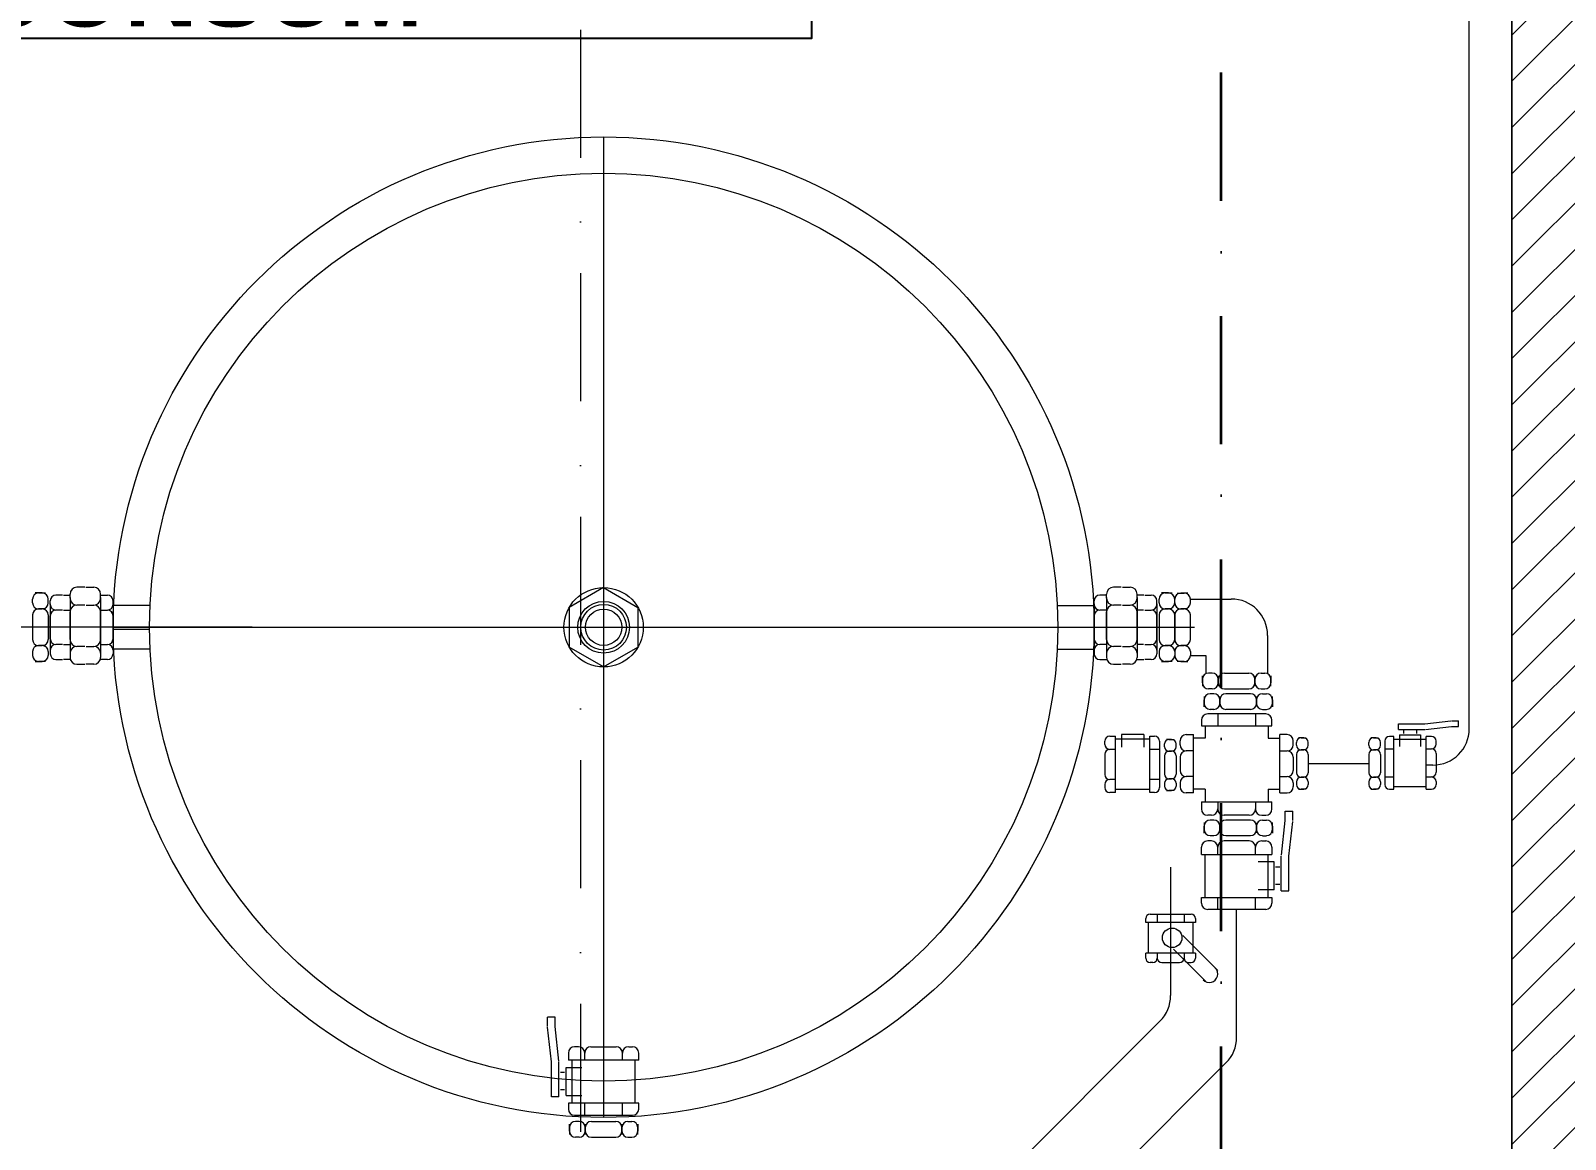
# Model space of a CAD drawing. Header units: millimetres. Extents: x 1322820 to 1391563, y 1051909 to 1098256.
# Drawn here: x 1354790 to 1356902, y 1079988 to 1081515 of the extents above; entities that cross this region are included whole.
import ezdxf
from ezdxf.enums import TextEntityAlignment as Align

# ---------------------------------------------------------------- set-up
doc = ezdxf.new("R2010")
doc.units = ezdxf.units.MM
doc.header["$MEASUREMENT"] = 0
for name, pattern in [('Dot & Dashed', [335.138881, 176.388884, -88.194442, 0, -70.555556]), ('R (2)', [10414, 5080, -2540, 254, -2540]), ('R (4)', [10414, 5080, -2540, 254, -2540])]:
    doc.linetypes.add(name, pattern=pattern)
doc.layers.get('0').update_dxf_attribs({"true_color": 0x787878})
for name, color, linetype, lineweight, true_color in [('0_Pen_No__21', 7, 'Continuous', 20, 0x787878), ('instalatii - echipamente_Pen_No__1', 7, 'Continuous', 13, 0x787878), ('New_ARCHICAD Zone Stamps_Pen_No__1', 7, 'Continuous', 13, 0x787878), ('New_arhitectura - axe_Pen_No__201', 7, 'Continuous', 35, 0x787878), ('New_arhitectura - suprafete DTAC_Pen_No__14', 7, 'Continuous', 18, 0x787878), ('New_instalatii - echipamente_Pen_No__1', 7, 'Continuous', 13, 0x787878), ('New_rezistenta - pereti de rezistenta_Pen_No__21', 7, 'Continuous', 20, 0x787878)]:
    doc.layers.add(name, color=color, linetype=linetype, lineweight=lineweight, true_color=true_color)
for name, color, linetype in [('Circuit echipo', 7, 'Continuous'), ('circuite iluminat normal', 7, 'Continuous'), ('circuite iluminat vitali', 1, 'Continuous')]:
    doc.layers.add(name, color=color, linetype=linetype)
for name, color, linetype, true_color in [('New_arhitectura - axe', 7, 'Continuous', 0x787878), ('New_arhitectura - suprafete DTAC', 7, 'Continuous', 0x787878), ('New_rezistenta - pereti de rezistenta', 7, 'Continuous', 0x787878)]:
    doc.layers.add(name, color=color, linetype=linetype, true_color=true_color)
doc.styles.add('GENERATED_STYLE_1', font='arialbd.ttf')
doc.styles.add('GENERATED_STYLE_2', font='arial.ttf')
doc.linetypes.add('1_ - 1_100  (2)', pattern='A,0,[5,A.39 PLAN MOBILARE - PLAN TERASA1.Shx,S=5.555556,R=0,X=0,Y=4.75314e-16],-700,0', length=700)
doc.linetypes.add('2_ - 1_100', pattern='A,0,[3,A.39 PLAN MOBILARE - PLAN TERASA1.Shx,S=4.761905,R=0,X=0,Y=4.49293e-16],-600,0', length=600)

# ---------------------------------------------------------------- blocks, each defined once
blk = doc.blocks.new('SPATIU TEHNIC_T.06_4_1', base_point=(1354205.3, 1080781.2))
at = {"layer": 'New_ARCHICAD Zone Stamps_Pen_No__1', "color": 7, "lineweight": 13, "insert": (1353817.7, 1081424.2), "char_height": 100, "attachment_point": 1, "style": 'GENERATED_STYLE_2'}
blk.add_mtext('\\A1;\\pt0,50;17,99{\\H0.66x;\\S^  ;} m{\\H0.66x;\\S2^  ;}', dxfattribs=at)
at = {"layer": 'New_ARCHICAD Zone Stamps_Pen_No__1', "color": 7, "lineweight": 13}
for tag, style, p in [('DUMMY_849', 'GENERATED_STYLE_1', (1353923.8, 1082036.3)), ('DUMMY_850', 'GENERATED_STYLE_1', (1354677.1, 1081839.9)), ('DUMMY_851', 'GENERATED_STYLE_1', (1355296.1, 1081643.5)), ('measuredAreaCode', 'GENERATED_STYLE_2', (1353649.5, 1081424.2))]:
    blk.add_attdef(tag, text='', height=100, dxfattribs=dict(at, style=style)).set_placement(p, align=Align.TOP_LEFT)
at = {"layer": 'New_ARCHICAD Zone Stamps_Pen_No__1', "color": 7, "lineweight": 13, "style": 'GENERATED_STYLE_1'}
for tag, p in [('ROOM_NUMBER', (1354472.8, 1082013.5)), ('ROOM_NAME', (1354472.8, 1081817)), ('zoneNameLine2', (1354472.8, 1081620.6))]:
    blk.add_attdef(tag, text='', height=100, dxfattribs=at).set_placement(p, align=Align.TOP_CENTER)
blk = doc.blocks.new('Wall_12_1', base_point=(1357078.5, 1089418.7))
at = {"layer": 'New_rezistenta - pereti de rezistenta', "linetype": 'Continuous', "lineweight": 0, "true_color": 0x000000}
h = blk.add_hatch(dxfattribs=at)
h.set_pattern_fill('BETON_ARMAT_0001', color=18, style=0, pattern_type=2)
h.set_pattern_definition([(45, (1356235.236, 1078942.57), (-31.8198, 31.8198), [])])
h.paths.add_polyline_path([(1356828.5, 1078980.6), (1357078.5, 1078980.6), (1357078.5, 1083070.6), (1356828.5, 1083070.6)])
at = {"layer": 'New_rezistenta - pereti de rezistenta_Pen_No__21', "color": 7, "linetype": 'Continuous', "lineweight": 20, "flags": 128}
blk.add_lwpolyline([(1356828.5, 1083070.6), (1356828.5, 1078980.6)], dxfattribs=at)
blk = doc.blocks.new('Cutting Plane_10_1', base_point=(1355546.7, 1081913.8))
at = {"layer": '0_Pen_No__21', "color": 7, "linetype": 'Dot & Dashed', "lineweight": 20}
blk.add_line((1355546.7, 1081851.3), (1355546.7, 1061786.4), dxfattribs=at)
blk = doc.blocks.new('Standard grid marker')
at = {"layer": 'New_arhitectura - axe_Pen_No__201', "linetype": 'Dot & Dashed', "lineweight": 35}
blk.add_line((1000, 0), (43350, 0), dxfattribs=at)
at = {"layer": 'New_arhitectura - axe_Pen_No__201', "lineweight": 35, "style": 'GENERATED_STYLE_1'}
for tag, p in [('AC_MarkerText_1_0', (-106.1, 7.1)), ('AC_MarkerText_1_1', (44456, 7.1))]:
    blk.add_attdef(tag, text='', height=125, rotation=270, dxfattribs=at).set_placement(p, align=Align.MIDDLE_CENTER)
blk = doc.blocks.new('terasa')
at = {"layer": 'instalatii - echipamente_Pen_No__1', "linetype": 'Continuous', "lineweight": 13}
for p, q in [((1354792.685, 1080726.979), (1354792.685, 1080732.273)), ((1354805.915, 1080740.602), (1354796.306, 1080740.602)), ((1354801.014, 1080740.602), (1354810.623, 1080740.602)), ((1354814.244, 1080726.979), (1354814.244, 1080732.273)), ((1354817.092, 1080724.899), (1354817.092, 1080729.747)), ((1354833.945, 1080737.572), (1354824.917, 1080737.572)), ((1354835.275, 1080737.572), (1354844.303, 1080737.572)), ((1354844.349, 1080733.343), (1354844.349, 1080739.16)), ((1354844.349, 1080734.217), (1354844.349, 1080656.976)), ((1354864.573, 1080748.55), (1354853.739, 1080748.55)), ((1354866.169, 1080748.55), (1354877.003, 1080748.55)), ((1354886.393, 1080733.343), (1354886.393, 1080739.16)), ((1354886.393, 1080734.217), (1354886.393, 1080656.976)), ((1354886.685, 1080737.572), (1354895.714, 1080737.572)), ((1354903.539, 1080724.899), (1354903.539, 1080729.747)), ((1355578.494, 1080748.066), (1355531.189, 1080720.755)), ((1355578.539, 1080748.066), (1355625.843, 1080720.755)), ((1356253.539, 1080724.899), (1356253.539, 1080729.747)), ((1356270.392, 1080737.572), (1356261.364, 1080737.572)), ((1356270.684, 1080733.343), (1356270.684, 1080739.16)), ((1356270.684, 1080734.217), (1356270.684, 1080656.976)), ((1356290.908, 1080748.55), (1356280.074, 1080748.55)), ((1356292.504, 1080748.55), (1356303.338, 1080748.55)), ((1356312.728, 1080733.343), (1356312.728, 1080739.16)), ((1356312.728, 1080734.217), (1356312.728, 1080656.976)), ((1356321.802, 1080737.572), (1356312.774, 1080737.572)), ((1356323.132, 1080737.572), (1356332.16, 1080737.572)), ((1356339.985, 1080724.899), (1356339.985, 1080729.747)), ((1356342.833, 1080726.979), (1356342.833, 1080732.273)), ((1356356.063, 1080740.602), (1356346.454, 1080740.602)), ((1356351.162, 1080740.602), (1356360.771, 1080740.602)), ((1356364.392, 1080726.979), (1356364.392, 1080732.273)), ((1356364.392, 1080726.979), (1356364.392, 1080732.138)), ((1356368.012, 1080740.467), (1356377.621, 1080740.467)), ((1356382.329, 1080740.467), (1356372.72, 1080740.467)), ((1356385.95, 1080726.979), (1356385.95, 1080732.138)), ((1354792.685, 1080710.322), (1354792.685, 1080676.565)), ((1354796.439, 1080718.65), (1354805.915, 1080718.65)), ((1354810.49, 1080718.65), (1354801.014, 1080718.65)), ((1354814.244, 1080710.322), (1354814.244, 1080676.565)), ((1354817.092, 1080725.627), (1354817.092, 1080661.26)), ((1354817.092, 1080677.533), (1354817.092, 1080709.249)), ((1354833.82, 1080717.074), (1354824.917, 1080717.074)), ((1354835.4, 1080717.074), (1354844.303, 1080717.074)), ((1354844.349, 1080676.503), (1354844.349, 1080714.563)), ((1354864.423, 1080723.953), (1354853.739, 1080723.953)), ((1354866.319, 1080723.953), (1354877.003, 1080723.953)), ((1354886.393, 1080676.503), (1354886.393, 1080714.563)), ((1354886.81, 1080717.074), (1354895.714, 1080717.074)), ((1354903.539, 1080725.627), (1354903.539, 1080661.26)), ((1354953.539, 1080723.444), (1354903.539, 1080723.444)), ((1354903.539, 1080720.25), (1354903.539, 1080660.25)), ((1354903.539, 1080677.533), (1354903.539, 1080709.249)), ((1355531.189, 1080720.755), (1355531.189, 1080666.132)), ((1355625.843, 1080720.755), (1355625.843, 1080666.132)), ((1356203.539, 1080723.444), (1356253.539, 1080723.444)), ((1356253.539, 1080725.627), (1356253.539, 1080661.26)), ((1356253.539, 1080677.533), (1356253.539, 1080709.249)), ((1356270.267, 1080717.074), (1356261.364, 1080717.074)), ((1356270.684, 1080676.503), (1356270.684, 1080714.563)), ((1356290.758, 1080723.953), (1356280.074, 1080723.953)), ((1356292.654, 1080723.953), (1356303.338, 1080723.953)), ((1356312.728, 1080676.503), (1356312.728, 1080714.563)), ((1356321.677, 1080717.074), (1356312.774, 1080717.074)), ((1356323.257, 1080717.074), (1356332.16, 1080717.074)), ((1356339.985, 1080725.627), (1356339.985, 1080661.26)), ((1356339.985, 1080677.533), (1356339.985, 1080709.249)), ((1356342.833, 1080710.322), (1356342.833, 1080676.565)), ((1356346.587, 1080718.65), (1356356.063, 1080718.65)), ((1356360.638, 1080718.65), (1356351.162, 1080718.65)), ((1356364.392, 1080710.322), (1356364.392, 1080676.565)), ((1356364.392, 1080676.565), (1356364.392, 1080710.322)), ((1356368.145, 1080718.65), (1356377.621, 1080718.65)), ((1356382.196, 1080718.65), (1356372.72, 1080718.65)), ((1356385.95, 1080676.565), (1356385.95, 1080710.322)), ((1354953.539, 1080690.25), (1354903.539, 1080690.25)), ((1354796.439, 1080668.237), (1354805.915, 1080668.237)), ((1354810.49, 1080668.237), (1354801.014, 1080668.237)), ((1354833.82, 1080669.708), (1354824.917, 1080669.708)), ((1354835.4, 1080669.708), (1354844.303, 1080669.708)), ((1354864.423, 1080667.113), (1354853.739, 1080667.113)), ((1354866.319, 1080667.113), (1354877.003, 1080667.113)), ((1354886.81, 1080669.708), (1354895.714, 1080669.708)), ((1355578.494, 1080638.821), (1355531.189, 1080666.132)), ((1355578.539, 1080638.821), (1355625.843, 1080666.132)), ((1356270.267, 1080669.708), (1356261.364, 1080669.708)), ((1356290.758, 1080667.113), (1356280.074, 1080667.113)), ((1356292.654, 1080667.113), (1356303.338, 1080667.113)), ((1356321.677, 1080669.708), (1356312.774, 1080669.708)), ((1356323.257, 1080669.708), (1356332.16, 1080669.708)), ((1356346.587, 1080668.237), (1356356.063, 1080668.237)), ((1356360.638, 1080668.237), (1356351.162, 1080668.237)), ((1356368.145, 1080668.237), (1356377.621, 1080668.237)), ((1356382.196, 1080668.237), (1356372.72, 1080668.237)), ((1354792.685, 1080659.909), (1354792.685, 1080654.749)), ((1354796.306, 1080646.421), (1354805.915, 1080646.421)), ((1354810.623, 1080646.421), (1354801.014, 1080646.421)), ((1354814.244, 1080659.909), (1354814.244, 1080654.749)), ((1354817.092, 1080661.883), (1354817.092, 1080656.908)), ((1354824.917, 1080649.083), (1354833.945, 1080649.083)), ((1354844.303, 1080649.083), (1354835.275, 1080649.083)), ((1354844.349, 1080657.723), (1354844.349, 1080651.754)), ((1354886.393, 1080657.723), (1354886.393, 1080651.754)), ((1354895.714, 1080649.083), (1354886.685, 1080649.083)), ((1354953.539, 1080663.444), (1354903.539, 1080663.444)), ((1354903.539, 1080661.883), (1354903.539, 1080656.908)), ((1356203.539, 1080663.444), (1356253.539, 1080663.444)), ((1356253.539, 1080661.883), (1356253.539, 1080656.908)), ((1356261.364, 1080649.083), (1356270.392, 1080649.083)), ((1356270.684, 1080657.723), (1356270.684, 1080651.754)), ((1356312.728, 1080657.723), (1356312.728, 1080651.754)), ((1356312.774, 1080649.083), (1356321.802, 1080649.083)), ((1356332.16, 1080649.083), (1356323.132, 1080649.083)), ((1356339.985, 1080661.883), (1356339.985, 1080656.908)), ((1356342.833, 1080659.909), (1356342.833, 1080654.749)), ((1356346.454, 1080646.421), (1356356.063, 1080646.421)), ((1356360.771, 1080646.421), (1356351.162, 1080646.421)), ((1356364.392, 1080659.909), (1356364.392, 1080654.749)), ((1356364.392, 1080659.909), (1356364.392, 1080654.614)), ((1356377.621, 1080646.286), (1356368.012, 1080646.286)), ((1356372.72, 1080646.286), (1356382.329, 1080646.286)), ((1356385.95, 1080659.909), (1356385.95, 1080654.614)), ((1354853.739, 1080642.364), (1354864.573, 1080642.364)), ((1354877.003, 1080642.364), (1354866.169, 1080642.364)), ((1356280.074, 1080642.364), (1356290.908, 1080642.364)), ((1356303.338, 1080642.364), (1356292.504, 1080642.364)), ((1356402.505, 1080616.937), (1356402.505, 1080626.546)), ((1356416.128, 1080630.167), (1356410.833, 1080630.167)), ((1356424.456, 1080626.413), (1356424.456, 1080616.937)), ((1356432.785, 1080630.167), (1356466.541, 1080630.167)), ((1356474.87, 1080626.413), (1356474.87, 1080616.937)), ((1356483.198, 1080630.167), (1356488.357, 1080630.167)), ((1356496.686, 1080626.546), (1356496.686, 1080616.937)), ((1356402.505, 1080621.838), (1356402.505, 1080612.229)), ((1356416.128, 1080608.608), (1356410.833, 1080608.608)), ((1356418.267, 1080601.917), (1356413.108, 1080601.917)), ((1356424.456, 1080612.362), (1356424.456, 1080621.838)), ((1356432.785, 1080608.608), (1356466.541, 1080608.608)), ((1356468.681, 1080601.917), (1356434.924, 1080601.917)), ((1356474.87, 1080612.362), (1356474.87, 1080621.838)), ((1356483.198, 1080608.608), (1356488.357, 1080608.608)), ((1356485.338, 1080601.917), (1356490.632, 1080601.917)), ((1356496.686, 1080612.229), (1356496.686, 1080621.838)), ((1356404.779, 1080598.297), (1356404.779, 1080588.687)), ((1356404.779, 1080583.98), (1356404.779, 1080593.589)), ((1356426.596, 1080598.164), (1356426.596, 1080588.687)), ((1356426.596, 1080584.113), (1356426.596, 1080593.589)), ((1356477.009, 1080598.164), (1356477.009, 1080588.687)), ((1356477.009, 1080584.113), (1356477.009, 1080593.589)), ((1356498.96, 1080588.687), (1356498.96, 1080598.297)), ((1356498.96, 1080593.589), (1356498.96, 1080583.98)), ((1356401.275, 1080565.469), (1356401.275, 1080557.55)), ((1356489.619, 1080574.039), (1356409.845, 1080574.039)), ((1356418.267, 1080580.359), (1356413.108, 1080580.359)), ((1356423.725, 1080574.039), (1356423.725, 1080557.483)), ((1356423.725, 1080574.039), (1356423.725, 1080557.483)), ((1356468.681, 1080580.359), (1356434.924, 1080580.359)), ((1356475.601, 1080574.039), (1356475.601, 1080557.483)), ((1356485.338, 1080580.359), (1356490.632, 1080580.359)), ((1356498.189, 1080557.483), (1356498.189, 1080565.469)), ((1356672.559, 1080552.796), (1356672.559, 1080560.636)), ((1356672.559, 1080560.636), (1356708.546, 1080560.636)), ((1356708.546, 1080560.636), (1356744.313, 1080564.61)), ((1356745.178, 1080564.658), (1356754.843, 1080564.658)), ((1356754.843, 1080556.818), (1356754.843, 1080564.658)), ((1356275.002, 1080543.395), (1356282.912, 1080543.395)), ((1356282.912, 1080465.864), (1356282.912, 1080543.395)), ((1356330.559, 1080539.269), (1356283.1, 1080539.269)), ((1356330.559, 1080539.269), (1356283.1, 1080539.269)), ((1356291.077, 1080545.898), (1356291.077, 1080528.403)), ((1356321.833, 1080545.898), (1356291.077, 1080545.898)), ((1356321.833, 1080545.898), (1356321.833, 1080528.403)), ((1356330.318, 1080543.395), (1356336.707, 1080543.395)), ((1356330.318, 1080465.864), (1356330.318, 1080543.395)), ((1356360.161, 1080539.083), (1356352.954, 1080539.083)), ((1356356.485, 1080539.083), (1356363.692, 1080539.083)), ((1356380.364, 1080545.704), (1356390.252, 1080545.704)), ((1356390.252, 1080465.392), (1356390.252, 1080545.704)), ((1356406.433, 1080540.546), (1356390.487, 1080540.546)), ((1356406.433, 1080540.546), (1356390.487, 1080540.546)), ((1356401.275, 1080557.483), (1356498.189, 1080557.483)), ((1356406.433, 1080557.785), (1356406.433, 1080540.546)), ((1356493.032, 1080557.785), (1356493.032, 1080540.546)), ((1356493.032, 1080557.785), (1356493.032, 1080540.546)), ((1356493.032, 1080540.546), (1356508.978, 1080540.546)), ((1356493.032, 1080540.546), (1356508.978, 1080540.546)), ((1356519.101, 1080545.704), (1356509.212, 1080545.704)), ((1356509.212, 1080465.392), (1356509.212, 1080545.704)), ((1356541.966, 1080541.155), (1356534.759, 1080541.155)), ((1356538.289, 1080541.155), (1356545.496, 1080541.155)), ((1356641.534, 1080541.155), (1356634.327, 1080541.155)), ((1356637.858, 1080541.155), (1356645.065, 1080541.155)), ((1356665.882, 1080543.105), (1356659.893, 1080543.105)), ((1356665.656, 1080539.237), (1356710.149, 1080539.237)), ((1356665.656, 1080539.237), (1356710.149, 1080539.237)), ((1356665.882, 1080470.42), (1356665.882, 1080543.105)), ((1356672.559, 1080552.796), (1356708.546, 1080552.796)), ((1356673.837, 1080545.452), (1356673.837, 1080529.05)), ((1356673.837, 1080545.452), (1356702.671, 1080545.452)), ((1356679.659, 1080546.982), (1356679.659, 1080551.266)), ((1356697.53, 1080546.982), (1356697.53, 1080551.266)), ((1356702.671, 1080545.452), (1356702.671, 1080529.05)), ((1356709.412, 1080552.844), (1356745.178, 1080556.818)), ((1356717.741, 1080543.105), (1356710.325, 1080543.105)), ((1356710.325, 1080470.42), (1356710.325, 1080543.105)), ((1356745.178, 1080556.818), (1356754.843, 1080556.818)), ((1356268.146, 1080532.181), (1356268.146, 1080536.539)), ((1356268.146, 1080518.468), (1356268.146, 1080490.68)), ((1356282.803, 1080525.325), (1356275.002, 1080525.325)), ((1356343.563, 1080525.325), (1356330.318, 1080525.325)), ((1356343.563, 1080536.539), (1356343.563, 1080472.72)), ((1356350.239, 1080528.866), (1356350.239, 1080532.837)), ((1356353.054, 1080522.62), (1356360.161, 1080522.62)), ((1356363.592, 1080522.62), (1356356.485, 1080522.62)), ((1356366.407, 1080528.866), (1356366.407, 1080532.837)), ((1356371.794, 1080531.686), (1356371.794, 1080537.134)), ((1356390.115, 1080523.116), (1356380.364, 1080523.116)), ((1356509.349, 1080523.116), (1356519.101, 1080523.116)), ((1356527.671, 1080531.686), (1356527.671, 1080537.134)), ((1356532.043, 1080530.938), (1356532.043, 1080534.909)), ((1356532.043, 1080518.445), (1356532.043, 1080493.128)), ((1356534.858, 1080524.692), (1356541.966, 1080524.692)), ((1356545.397, 1080524.692), (1356538.289, 1080524.692)), ((1356548.212, 1080530.938), (1356548.212, 1080534.909)), ((1356548.212, 1080518.445), (1356548.212, 1080493.128)), ((1356631.612, 1080530.938), (1356631.612, 1080534.909)), ((1356631.612, 1080518.445), (1356631.612, 1080493.128)), ((1356634.427, 1080524.692), (1356641.534, 1080524.692)), ((1356644.965, 1080524.692), (1356637.858, 1080524.692)), ((1356647.781, 1080530.938), (1356647.781, 1080534.909)), ((1356647.781, 1080518.445), (1356647.781, 1080493.128)), ((1356653.465, 1080536.678), (1356653.465, 1080476.847)), ((1356653.465, 1080526.164), (1356665.882, 1080526.164)), ((1356710.428, 1080526.164), (1356717.741, 1080526.164)), ((1356724.169, 1080532.592), (1356724.169, 1080536.678)), ((1356724.169, 1080519.737), (1356724.169, 1080493.685)), ((1356350.239, 1080516.374), (1356350.239, 1080491.056)), ((1356366.407, 1080516.374), (1356366.407, 1080491.056)), ((1356371.794, 1080514.546), (1356371.794, 1080496.411)), ((1356527.671, 1080514.546), (1356527.671, 1080496.411)), ((1356268.146, 1080476.967), (1356268.146, 1080472.72)), ((1356282.803, 1080483.823), (1356275.002, 1080483.823)), ((1356343.563, 1080483.823), (1356330.318, 1080483.823)), ((1356343.563, 1080483.823), (1356330.318, 1080483.823)), ((1356350.239, 1080478.564), (1356350.239, 1080474.694)), ((1356353.054, 1080484.81), (1356360.161, 1080484.81)), ((1356363.592, 1080484.81), (1356356.485, 1080484.81)), ((1356366.407, 1080478.564), (1356366.407, 1080474.694)), ((1356371.794, 1080479.271), (1356371.794, 1080473.962)), ((1356390.115, 1080487.841), (1356380.364, 1080487.841)), ((1356509.349, 1080487.841), (1356519.101, 1080487.841)), ((1356527.671, 1080479.271), (1356527.671, 1080473.962)), ((1356532.043, 1080480.635), (1356532.043, 1080476.766)), ((1356534.858, 1080486.882), (1356541.966, 1080486.882)), ((1356545.397, 1080486.882), (1356538.289, 1080486.882)), ((1356548.212, 1080480.635), (1356548.212, 1080476.766)), ((1356631.612, 1080480.635), (1356631.612, 1080476.766)), ((1356634.427, 1080486.882), (1356641.534, 1080486.882)), ((1356644.965, 1080486.882), (1356637.858, 1080486.882)), ((1356647.781, 1080480.635), (1356647.781, 1080476.766)), ((1356653.465, 1080487.257), (1356665.882, 1080487.257)), ((1356653.465, 1080487.257), (1356665.882, 1080487.257)), ((1356710.428, 1080487.257), (1356717.741, 1080487.257)), ((1356724.169, 1080480.829), (1356724.169, 1080476.847)), ((1356282.912, 1080465.864), (1356275.002, 1080465.864)), ((1356330.559, 1080469.99), (1356283.1, 1080469.99)), ((1356336.707, 1080465.864), (1356330.371, 1080465.864)), ((1356352.954, 1080468.448), (1356360.161, 1080468.448)), ((1356363.692, 1080468.448), (1356356.485, 1080468.448)), ((1356390.252, 1080465.392), (1356380.364, 1080465.392)), ((1356406.433, 1080470.549), (1356390.487, 1080470.549)), ((1356406.433, 1080470.549), (1356406.433, 1080453.31)), ((1356493.032, 1080470.549), (1356508.978, 1080470.549)), ((1356493.032, 1080470.549), (1356493.032, 1080453.31)), ((1356493.032, 1080470.549), (1356493.032, 1080453.31)), ((1356509.212, 1080465.392), (1356519.101, 1080465.392)), ((1356534.759, 1080470.519), (1356541.966, 1080470.519)), ((1356545.496, 1080470.519), (1356538.289, 1080470.519)), ((1356634.327, 1080470.519), (1356641.534, 1080470.519)), ((1356645.065, 1080470.519), (1356637.858, 1080470.519)), ((1356659.893, 1080470.42), (1356665.832, 1080470.42)), ((1356665.656, 1080474.288), (1356710.149, 1080474.288)), ((1356710.325, 1080470.42), (1356717.741, 1080470.42)), ((1356401.275, 1080453.076), (1356401.275, 1080443.188)), ((1356401.275, 1080453.076), (1356498.189, 1080453.076)), ((1356415.155, 1080434.617), (1356409.845, 1080434.617)), ((1356423.725, 1080452.939), (1356423.725, 1080443.188)), ((1356467.031, 1080434.617), (1356432.295, 1080434.617)), ((1356475.601, 1080452.939), (1356475.601, 1080443.188)), ((1356484.171, 1080434.617), (1356489.619, 1080434.617)), ((1356498.189, 1080443.188), (1356498.189, 1080453.076)), ((1356516.473, 1080427.206), (1356516.473, 1080440.092)), ((1356516.473, 1080440.092), (1356526.925, 1080440.092)), ((1356526.925, 1080427.206), (1356526.925, 1080440.092)), ((1356404.779, 1080424.403), (1356404.779, 1080414.794)), ((1356404.779, 1080410.086), (1356404.779, 1080419.695)), ((1356418.267, 1080428.024), (1356413.108, 1080428.024)), ((1356426.596, 1080424.27), (1356426.596, 1080414.794)), ((1356426.596, 1080410.219), (1356426.596, 1080419.695)), ((1356468.681, 1080428.024), (1356434.924, 1080428.024)), ((1356477.009, 1080424.27), (1356477.009, 1080414.794)), ((1356477.009, 1080410.219), (1356477.009, 1080419.695)), ((1356485.338, 1080428.024), (1356490.632, 1080428.024)), ((1356498.96, 1080414.794), (1356498.96, 1080424.403)), ((1356498.96, 1080419.695), (1356498.96, 1080410.086)), ((1356511.175, 1080379.517), (1356516.473, 1080427.206)), ((1356521.563, 1080378.363), (1356526.862, 1080426.052)), ((1356415.155, 1080399.193), (1356409.845, 1080399.193)), ((1356418.267, 1080406.465), (1356413.108, 1080406.465)), ((1356467.031, 1080399.193), (1356432.295, 1080399.193)), ((1356468.681, 1080406.465), (1356434.924, 1080406.465)), ((1356484.171, 1080399.193), (1356489.619, 1080399.193)), ((1356485.338, 1080406.465), (1356490.632, 1080406.465)), ((1356401.275, 1080380.735), (1356401.275, 1080390.623)), ((1356401.275, 1080380.735), (1356498.189, 1080380.735)), ((1356406.433, 1080321.176), (1356406.433, 1080380.5)), ((1356423.725, 1080380.872), (1356423.725, 1080390.623)), ((1356475.601, 1080380.872), (1356475.601, 1080390.623)), ((1356501.318, 1080370.529), (1356479.449, 1080370.529)), ((1356493.032, 1080321.176), (1356493.032, 1080380.5)), ((1356493.032, 1080321.176), (1356493.032, 1080380.5)), ((1356498.189, 1080390.623), (1356498.189, 1080380.735)), ((1356501.318, 1080332.085), (1356501.318, 1080370.529)), ((1356511.111, 1080330.381), (1356511.111, 1080378.363)), ((1356521.563, 1080330.381), (1356521.563, 1080378.363)), ((1356503.358, 1080363.674), (1356509.071, 1080363.674)), ((1356501.318, 1080332.085), (1356479.449, 1080332.085)), ((1356503.358, 1080339.847), (1356509.071, 1080339.847)), ((1356511.111, 1080330.381), (1356521.563, 1080330.381)), ((1356401.275, 1080321.478), (1356498.189, 1080321.478)), ((1356401.275, 1080313.492), (1356401.275, 1080321.411)), ((1356423.725, 1080304.922), (1356423.725, 1080321.478)), ((1356423.725, 1080304.922), (1356423.725, 1080321.478)), ((1356475.601, 1080304.922), (1356475.601, 1080321.478)), ((1356498.189, 1080321.478), (1356498.189, 1080313.492)), ((1356324.484, 1080286.791), (1356324.484, 1080292.45)), ((1356393.168, 1080286.791), (1356324.484, 1080286.791)), ((1356328.139, 1080287.005), (1356328.139, 1080244.961)), ((1356328.139, 1080287.005), (1356328.139, 1080244.961)), ((1356330.558, 1080298.524), (1356387.094, 1080298.524)), ((1356340.492, 1080298.524), (1356340.492, 1080286.791)), ((1356377.258, 1080298.524), (1356377.258, 1080286.791)), ((1356377.258, 1080298.524), (1356377.258, 1080286.791)), ((1356389.513, 1080287.005), (1356389.513, 1080244.961)), ((1356393.168, 1080292.45), (1356393.168, 1080286.838)), ((1356489.619, 1080304.922), (1356409.845, 1080304.922)), ((1356375.463, 1080269.055), (1356423.708, 1080220.81)), ((1356324.484, 1080237.786), (1356324.484, 1080244.794)), ((1356393.168, 1080244.794), (1356324.484, 1080244.794)), ((1356340.492, 1080244.697), (1356340.492, 1080237.786)), ((1356362.78, 1080250.392), (1356406.891, 1080206.281)), ((1356377.258, 1080244.697), (1356377.258, 1080237.786)), ((1356393.168, 1080244.794), (1356393.168, 1080237.786)), ((1356334.419, 1080231.713), (1356330.558, 1080231.713)), ((1356346.566, 1080231.713), (1356371.184, 1080231.713)), ((1356383.332, 1080231.713), (1356387.094, 1080231.713)), ((1355501.276, 1080143.772), (1355501.276, 1080156.659)), ((1355511.728, 1080156.659), (1355501.276, 1080156.659)), ((1355506.639, 1080094.929), (1355501.34, 1080142.618)), ((1355511.728, 1080143.772), (1355511.728, 1080156.659)), ((1355517.027, 1080096.083), (1355511.728, 1080143.772)), ((1355530.012, 1080107.189), (1355530.012, 1080097.301)), ((1355626.926, 1080097.301), (1355530.012, 1080097.301)), ((1355535.17, 1080037.742), (1355535.17, 1080097.066)), ((1355535.17, 1080037.742), (1355535.17, 1080097.066)), ((1355544.03, 1080115.759), (1355538.582, 1080115.759)), ((1355552.6, 1080097.438), (1355552.6, 1080107.189)), ((1355561.17, 1080115.759), (1355595.907, 1080115.759)), ((1355604.477, 1080097.438), (1355604.477, 1080107.189)), ((1355613.047, 1080115.759), (1355618.356, 1080115.759)), ((1355621.769, 1080037.742), (1355621.769, 1080097.066)), ((1355626.926, 1080097.301), (1355626.926, 1080107.189)), ((1355506.639, 1080046.947), (1355506.639, 1080094.929)), ((1355517.091, 1080046.947), (1355517.091, 1080094.929)), ((1355524.843, 1080080.241), (1355519.131, 1080080.241)), ((1355526.883, 1080087.095), (1355548.753, 1080087.095)), ((1355526.883, 1080048.651), (1355526.883, 1080087.095)), ((1355524.843, 1080056.413), (1355519.131, 1080056.413)), ((1355517.091, 1080046.947), (1355506.639, 1080046.947)), ((1355526.883, 1080048.651), (1355548.753, 1080048.651)), ((1355530.012, 1080038.044), (1355530.012, 1080030.058)), ((1355626.926, 1080038.044), (1355530.012, 1080038.044)), ((1355552.6, 1080021.488), (1355552.6, 1080038.044)), ((1355604.477, 1080021.488), (1355604.477, 1080038.044)), ((1355604.477, 1080021.488), (1355604.477, 1080038.044)), ((1355626.926, 1080030.058), (1355626.926, 1080037.977)), ((1355538.582, 1080021.488), (1355618.356, 1080021.488)), ((1355545.003, 1080012.897), (1355539.709, 1080012.897)), ((1355561.66, 1080012.897), (1355595.417, 1080012.897)), ((1355612.074, 1080012.897), (1355617.233, 1080012.897)), ((1355531.381, 1079999.667), (1355531.381, 1080009.276)), ((1355531.381, 1080004.568), (1355531.381, 1079994.959)), ((1355545.003, 1079991.338), (1355539.709, 1079991.338)), ((1355553.332, 1080009.143), (1355553.332, 1079999.667)), ((1355553.332, 1079995.092), (1355553.332, 1080004.568)), ((1355561.66, 1079991.338), (1355595.417, 1079991.338)), ((1355603.745, 1080009.143), (1355603.745, 1079999.667)), ((1355603.745, 1079995.092), (1355603.745, 1080004.568)), ((1355612.074, 1079991.338), (1355617.233, 1079991.338)), ((1355625.562, 1080009.276), (1355625.562, 1079999.667)), ((1355625.562, 1079994.959), (1355625.562, 1080004.568))]:
    blk.add_line(p, q, dxfattribs=at)
at = {"layer": 'instalatii - echipamente_Pen_No__1', "linetype": 'R (4)', "lineweight": 13}
for p, q in [((1355095.028, 1080693.444), (1354765.437, 1080693.444)), ((1356062.049, 1080693.444), (1356391.64, 1080693.444))]:
    blk.add_line(p, q, dxfattribs=at)
at = {"layer": 'instalatii - echipamente_Pen_No__1', "linetype": 'Continuous', "lineweight": 13}
for centre, radius in [((1355578.539, 1080693.444), 54.623), ((1355578.539, 1080693.444), 35.625), ((1356360.936, 1080265.841), 13.492)]:
    blk.add_circle(centre, radius, dxfattribs=at)
for centre, radius, start, end in [((1354801.014, 1080732.273), 8.328, 90, 180), ((1354805.915, 1080732.273), 8.328, 0, 90), ((1354824.917, 1080729.747), 7.825, 90, 180), ((1354853.739, 1080739.16), 9.39, 90, 180), ((1354853.739, 1080733.343), 9.39, 180, 270), ((1354877.003, 1080739.16), 9.39, 0, 90), ((1354877.003, 1080733.343), 9.39, 270, 0), ((1354895.714, 1080729.747), 7.825, 0, 90), ((1356261.364, 1080729.747), 7.825, 90, 180), ((1356280.074, 1080739.16), 9.39, 90, 180), ((1356280.074, 1080733.343), 9.39, 180, 270), ((1356303.338, 1080739.16), 9.39, 0, 90), ((1356303.338, 1080733.343), 9.39, 270, 0), ((1356332.16, 1080729.747), 7.825, 0, 90), ((1356351.162, 1080732.273), 8.328, 90, 180), ((1356356.063, 1080732.273), 8.328, 0, 90), ((1356372.72, 1080732.138), 8.328, 90, 180), ((1356377.621, 1080732.138), 8.328, 0, 90), ((1354801.014, 1080726.979), 8.328, 180, 270), ((1354801.014, 1080710.322), 8.328, 90, 180), ((1354805.915, 1080726.979), 8.328, 270, 0), ((1354805.915, 1080710.322), 8.328, 0, 90), ((1354824.917, 1080724.899), 7.825, 180, 270), ((1354824.917, 1080709.249), 7.825, 90, 180), ((1354853.739, 1080714.563), 9.39, 90, 180), ((1354877.003, 1080714.563), 9.39, 0, 90), ((1354895.714, 1080724.899), 7.825, 270, 0), ((1354895.714, 1080709.249), 7.825, 0, 90), ((1356261.364, 1080724.899), 7.825, 180, 270), ((1356261.364, 1080709.249), 7.825, 90, 180), ((1356280.074, 1080714.563), 9.39, 90, 180), ((1356303.338, 1080714.563), 9.39, 0, 90), ((1356332.16, 1080724.899), 7.825, 270, 0), ((1356332.16, 1080709.249), 7.825, 0, 90), ((1356351.162, 1080726.979), 8.328, 180, 270), ((1356351.162, 1080710.322), 8.328, 90, 180), ((1356356.063, 1080726.979), 8.328, 270, 0), ((1356356.063, 1080710.322), 8.328, 0, 90), ((1356372.72, 1080726.979), 8.328, 180, 270), ((1356372.72, 1080710.322), 8.328, 90, 180), ((1356377.621, 1080726.979), 8.328, 270, 0), ((1356377.621, 1080710.322), 8.328, 0, 90), ((1354801.014, 1080676.565), 8.328, 180, 270), ((1354801.014, 1080659.909), 8.328, 90, 180), ((1354805.915, 1080676.565), 8.328, 270, 0), ((1354805.915, 1080659.909), 8.328, 0, 90), ((1354824.917, 1080677.533), 7.825, 180, 270), ((1354824.917, 1080661.883), 7.825, 90, 180), ((1354853.739, 1080676.503), 9.39, 180, 270), ((1354853.739, 1080657.723), 9.39, 90, 180), ((1354877.003, 1080676.503), 9.39, 270, 0), ((1354877.003, 1080657.723), 9.39, 0, 90), ((1354895.714, 1080677.533), 7.825, 270, 0), ((1354895.714, 1080661.883), 7.825, 0, 90), ((1356261.364, 1080677.533), 7.825, 180, 270), ((1356261.364, 1080661.883), 7.825, 90, 180), ((1356280.074, 1080676.503), 9.39, 180, 270), ((1356280.074, 1080657.723), 9.39, 90, 180), ((1356303.338, 1080676.503), 9.39, 270, 0), ((1356303.338, 1080657.723), 9.39, 0, 90), ((1356332.16, 1080677.533), 7.825, 270, 0), ((1356332.16, 1080661.883), 7.825, 0, 90), ((1356351.162, 1080676.565), 8.328, 180, 270), ((1356351.162, 1080659.909), 8.328, 90, 180), ((1356356.063, 1080676.565), 8.328, 270, 0), ((1356356.063, 1080659.909), 8.328, 0, 90), ((1356372.72, 1080676.565), 8.328, 180, 270), ((1356372.72, 1080659.909), 8.328, 90, 180), ((1356377.621, 1080676.565), 8.328, 270, 0), ((1356377.621, 1080659.909), 8.328, 0, 90), ((1354801.014, 1080654.749), 8.328, 180, 270), ((1354805.915, 1080654.749), 8.328, 270, 0), ((1354824.917, 1080656.908), 7.825, 180, 270), ((1354853.739, 1080651.754), 9.39, 180, 270), ((1354877.003, 1080651.754), 9.39, 270, 0), ((1354895.714, 1080656.908), 7.825, 270, 0), ((1356261.364, 1080656.908), 7.825, 180, 270), ((1356280.074, 1080651.754), 9.39, 180, 270), ((1356303.338, 1080651.754), 9.39, 270, 0), ((1356332.16, 1080656.908), 7.825, 270, 0), ((1356351.162, 1080654.749), 8.328, 180, 270), ((1356356.063, 1080654.749), 8.328, 270, 0), ((1356372.72, 1080654.614), 8.328, 180, 270), ((1356377.621, 1080654.614), 8.328, 270, 0), ((1356410.833, 1080621.838), 8.328, 90, 180), ((1356416.128, 1080621.838), 8.328, 0, 90), ((1356432.785, 1080621.838), 8.328, 90, 180), ((1356466.541, 1080621.838), 8.328, 0, 90), ((1356483.198, 1080621.838), 8.328, 90, 180), ((1356488.357, 1080621.838), 8.328, 0, 90), ((1356410.833, 1080616.937), 8.328, 180, 270), ((1356413.108, 1080593.589), 8.328, 90, 180), ((1356416.128, 1080616.937), 8.328, 270, 0), ((1356418.267, 1080593.589), 8.328, 0, 90), ((1356432.785, 1080616.937), 8.328, 180, 270), ((1356434.924, 1080593.589), 8.328, 90, 180), ((1356466.541, 1080616.937), 8.328, 270, 0), ((1356468.681, 1080593.589), 8.328, 0, 90), ((1356483.198, 1080616.937), 8.328, 180, 270), ((1356485.338, 1080593.589), 8.328, 90, 180), ((1356488.357, 1080616.937), 8.328, 270, 0), ((1356490.632, 1080593.589), 8.328, 0, 90), ((1356413.108, 1080588.687), 8.328, 180, 270), ((1356418.267, 1080588.687), 8.328, 270, 0), ((1356434.924, 1080588.687), 8.328, 180, 270), ((1356468.681, 1080588.687), 8.328, 270, 0), ((1356485.338, 1080588.687), 8.328, 180, 270), ((1356490.632, 1080588.687), 8.328, 270, 0), ((1356409.845, 1080565.469), 8.57, 90, 180), ((1356489.619, 1080565.469), 8.57, 0, 90), ((1356275.002, 1080536.539), 6.856, 90, 180), ((1356336.707, 1080536.539), 6.856, 0, 90), ((1356356.485, 1080532.837), 6.246, 90, 180), ((1356360.161, 1080532.837), 6.246, 0, 90), ((1356380.364, 1080537.134), 8.57, 90, 180), ((1356519.101, 1080537.134), 8.57, 0, 90), ((1356538.289, 1080534.909), 6.246, 90, 180), ((1356541.966, 1080534.909), 6.246, 0, 90), ((1356637.858, 1080534.909), 6.246, 90, 180), ((1356641.534, 1080534.909), 6.246, 0, 90), ((1356659.893, 1080536.678), 6.428, 90, 180), ((1356717.741, 1080536.678), 6.428, 0, 90), ((1356275.002, 1080532.181), 6.856, 180, 270), ((1356275.002, 1080518.468), 6.856, 90, 180), ((1356356.485, 1080528.866), 6.246, 180, 270), ((1356356.485, 1080516.374), 6.246, 90, 180), ((1356360.161, 1080528.866), 6.246, 270, 0), ((1356360.161, 1080516.374), 6.246, 0, 90), ((1356380.364, 1080531.686), 8.57, 180, 270), ((1356380.364, 1080514.546), 8.57, 90, 180), ((1356519.101, 1080531.686), 8.57, 270, 0), ((1356519.101, 1080514.546), 8.57, 0, 90), ((1356538.289, 1080530.938), 6.246, 180, 270), ((1356538.289, 1080518.445), 6.246, 90, 180), ((1356541.966, 1080530.938), 6.246, 270, 0), ((1356541.966, 1080518.445), 6.246, 0, 90), ((1356637.858, 1080530.938), 6.246, 180, 270), ((1356637.858, 1080518.445), 6.246, 90, 180), ((1356641.534, 1080530.938), 6.246, 270, 0), ((1356641.534, 1080518.445), 6.246, 0, 90), ((1356717.741, 1080532.592), 6.428, 270, 0), ((1356717.741, 1080519.737), 6.428, 0, 90), ((1356380.364, 1080496.411), 8.57, 180, 270), ((1356519.101, 1080496.411), 8.57, 270, 0), ((1356275.002, 1080490.68), 6.856, 180, 270), ((1356275.002, 1080476.967), 6.856, 90, 180), ((1356356.485, 1080491.056), 6.246, 180, 270), ((1356356.485, 1080478.564), 6.246, 90, 180), ((1356360.161, 1080491.056), 6.246, 270, 0), ((1356360.161, 1080478.564), 6.246, 0, 90), ((1356380.364, 1080479.271), 8.57, 90, 180), ((1356519.101, 1080479.271), 8.57, 0, 90), ((1356538.289, 1080493.128), 6.246, 180, 270), ((1356538.289, 1080480.635), 6.246, 90, 180), ((1356538.289, 1080476.766), 6.246, 180, 270), ((1356541.966, 1080493.128), 6.246, 270, 0), ((1356541.966, 1080480.635), 6.246, 0, 90), ((1356541.966, 1080476.766), 6.246, 270, 0), ((1356637.858, 1080493.128), 6.246, 180, 270), ((1356637.858, 1080480.635), 6.246, 90, 180), ((1356637.858, 1080476.766), 6.246, 180, 270), ((1356641.534, 1080493.128), 6.246, 270, 0), ((1356641.534, 1080480.635), 6.246, 0, 90), ((1356641.534, 1080476.766), 6.246, 270, 0), ((1356659.893, 1080476.847), 6.428, 180, 270), ((1356717.741, 1080493.685), 6.428, 270, 0), ((1356717.741, 1080480.829), 6.428, 0, 90), ((1356717.741, 1080476.847), 6.428, 270, 0), ((1356275.002, 1080472.72), 6.856, 180, 270), ((1356336.707, 1080472.72), 6.856, 270, 0), ((1356356.485, 1080474.694), 6.246, 180, 270), ((1356360.161, 1080474.694), 6.246, 270, 0), ((1356380.364, 1080473.962), 8.57, 180, 270), ((1356519.101, 1080473.962), 8.57, 270, 0), ((1356409.845, 1080443.188), 8.57, 180, 270), ((1356415.155, 1080443.188), 8.57, 270, 0), ((1356432.295, 1080443.188), 8.57, 180, 270), ((1356467.031, 1080443.188), 8.57, 270, 0), ((1356484.171, 1080443.188), 8.57, 180, 270), ((1356489.619, 1080443.188), 8.57, 270, 0), ((1356413.108, 1080419.695), 8.328, 90, 180), ((1356413.108, 1080414.794), 8.328, 180, 270), ((1356418.267, 1080419.695), 8.328, 0, 90), ((1356418.267, 1080414.794), 8.328, 270, 0), ((1356434.924, 1080419.695), 8.328, 90, 180), ((1356434.924, 1080414.794), 8.328, 180, 270), ((1356468.681, 1080419.695), 8.328, 0, 90), ((1356468.681, 1080414.794), 8.328, 270, 0), ((1356485.338, 1080419.695), 8.328, 90, 180), ((1356485.338, 1080414.794), 8.328, 180, 270), ((1356490.632, 1080419.695), 8.328, 0, 90), ((1356490.632, 1080414.794), 8.328, 270, 0), ((1356409.845, 1080390.623), 8.57, 90, 180), ((1356415.155, 1080390.623), 8.57, 0, 90), ((1356432.295, 1080390.623), 8.57, 90, 180), ((1356467.031, 1080390.623), 8.57, 0, 90), ((1356484.171, 1080390.623), 8.57, 90, 180), ((1356489.619, 1080390.623), 8.57, 0, 90), ((1356409.845, 1080313.492), 8.57, 180, 270), ((1356489.619, 1080313.492), 8.57, 270, 0), ((1356330.558, 1080292.45), 6.074, 90, 180), ((1356387.094, 1080292.45), 6.074, 0, 90), ((1356330.558, 1080237.786), 6.074, 180, 270), ((1356334.419, 1080237.786), 6.074, 270, 0), ((1356346.566, 1080237.786), 6.074, 180, 270), ((1356371.184, 1080237.786), 6.074, 270, 0), ((1356383.332, 1080237.786), 6.074, 180, 270), ((1356387.094, 1080237.786), 6.074, 270, 0), ((1356412.145, 1080216.02), 11.563, 222.878904, 45), ((1355538.582, 1080107.189), 8.57, 90, 180), ((1355544.03, 1080107.189), 8.57, 0, 90), ((1355561.17, 1080107.189), 8.57, 90, 180), ((1355595.907, 1080107.189), 8.57, 0, 90), ((1355613.047, 1080107.189), 8.57, 90, 180), ((1355618.356, 1080107.189), 8.57, 0, 90), ((1355538.582, 1080030.058), 8.57, 180, 270), ((1355539.709, 1080004.568), 8.328, 90, 180), ((1355545.003, 1080004.568), 8.328, 0, 90), ((1355561.66, 1080004.568), 8.328, 90, 180), ((1355595.417, 1080004.568), 8.328, 0, 90), ((1355612.074, 1080004.568), 8.328, 90, 180), ((1355617.233, 1080004.568), 8.328, 0, 90), ((1355618.356, 1080030.058), 8.57, 270, 0), ((1355539.709, 1079999.667), 8.328, 180, 270), ((1355545.003, 1079999.667), 8.328, 270, 0), ((1355561.66, 1079999.667), 8.328, 180, 270), ((1355595.417, 1079999.667), 8.328, 270, 0), ((1355612.074, 1079999.667), 8.328, 180, 270), ((1355617.233, 1079999.667), 8.328, 270, 0)]:
    blk.add_arc(centre, radius, start, end, dxfattribs=at)
at = {"layer": 'New_arhitectura - suprafete DTAC_Pen_No__14', "linetype": 'Continuous', "lineweight": 18, "flags": 128}
blk.add_lwpolyline([(1351678.502, 1082870.6), (1351678.502, 1079320.65), (1356178.539, 1079320.65), (1356178.539, 1079770.6), (1356828.539, 1079770.6), (1356828.539, 1082870.6)], close=True, dxfattribs=at)
at = {"layer": 'New_instalatii - echipamente_Pen_No__1', "linetype": '1_ - 1_100  (2)', "lineweight": 13}
for p, q in [((1356769.77, 1080553.663), (1356769.77, 1081661.369)), ((1356548.212, 1080505.787), (1356631.612, 1080505.787)), ((1356719.77, 1080503.663), (1356710.325, 1080503.663)), ((1356358.826, 1080363.036), (1356358.826, 1080186.358)), ((1355912.429, 1079719.25), (1356344.181, 1080151.003))]:
    blk.add_line(p, q, dxfattribs=at)
at = {"layer": 'New_instalatii - echipamente_Pen_No__1', "linetype": 'R (2)', "lineweight": 13}
for p, q in [((1355578.539, 1081368.444), (1355578.539, 1080018.444)), ((1354903.539, 1080693.444), (1356253.539, 1080693.444))]:
    blk.add_line(p, q, dxfattribs=at)
at = {"layer": 'New_instalatii - echipamente_Pen_No__1', "linetype": 'Continuous', "lineweight": 13}
for p, q in [((1356385.95, 1080732.273), (1356442.236, 1080732.273)), ((1356492.236, 1080682.273), (1356492.236, 1080629.278)), ((1356385.95, 1080654.614), (1356407.089, 1080654.614)), ((1356407.089, 1080654.614), (1356407.089, 1080629.278))]:
    blk.add_line(p, q, dxfattribs=at)
at = {"layer": 'New_instalatii - echipamente_Pen_No__1', "linetype": '2_ - 1_100', "lineweight": 13}
for p, q in [((1355578.539, 1080693.444), (1355578.539, 1080115.759)), ((1356449.663, 1080128.941), (1356449.663, 1080304.922)), ((1356435.018, 1080093.586), (1355911.363, 1079569.931))]:
    blk.add_line(p, q, dxfattribs=at)
at = {"layer": 'New_instalatii - echipamente_Pen_No__1', "linetype": 'Continuous', "lineweight": 13}
for radius in [675, 625, 31.378, 25]:
    blk.add_circle((1355578.539, 1080693.444), radius, dxfattribs=at)
blk.add_arc((1356442.236, 1080682.273), 50, 0, 90, dxfattribs=at)
at = {"layer": 'New_instalatii - echipamente_Pen_No__1', "linetype": '1_ - 1_100  (2)', "lineweight": 13}
for centre, start in [((1356719.77, 1080553.663), 270), ((1356308.826, 1080186.358), 315)]:
    blk.add_arc(centre, 50, start, 0, dxfattribs=at)
at = {"layer": 'New_instalatii - echipamente_Pen_No__1', "linetype": '2_ - 1_100', "lineweight": 13}
blk.add_arc((1356399.663, 1080128.941), 50, 315, 0, dxfattribs=at)
at = {"lineweight": 20}
blk.add_blockref('Cutting Plane_10_1', (1355546.705, 1081913.834), dxfattribs=at)
at = {"layer": 'New_arhitectura - axe', "linetype": 'Continuous', "lineweight": 13, "zscale": 1000, "rotation": 90}
blk.add_blockref('Standard grid marker', (1356428.539, 1052120.65), dxfattribs=at)
at = {"layer": 'New_arhitectura - suprafete DTAC', "linetype": 'Continuous', "lineweight": 13}
blk.add_blockref('SPATIU TEHNIC_T.06_4_1', (1354205.313, 1080781.158), dxfattribs=at).add_auto_attribs({'ROOM_NAME': 'SPATIU TEHNIC', 'ROOM_NUMBER': 'T.06', 'zoneNameLine2': 'APA CALDA DE CONSUM', 'measuredAreaCode': 'A: '})
at = {"layer": 'New_rezistenta - pereti de rezistenta', "lineweight": 20}
blk.add_blockref('Wall_12_1', (1357078.539, 1089418.731), dxfattribs=at)
blk = doc.blocks.new('A$C2BB31A3D')
at = {"layer": 'circuite iluminat normal'}
blk.add_lwpolyline([(0, 0), (1200, 0), (1200, 200), (0, 200)], close=True, dxfattribs=at)
at = {"layer": 'circuite iluminat vitali', "const_width": 50}
blk.add_lwpolyline([(56.2, 102.7), (1121.4, 102.7)], dxfattribs=at)

msp = doc.modelspace()

# ---------------------------------------------------------------- block references
msp.add_blockref('terasa', (0, 0))

# ---------------------------------------------------------------- next in the draw order: block references
at = {"layer": 'Circuit echipo'}
msp.add_blockref('A$C2BB31A3D', (1354665.3, 1081504.6), dxfattribs=at)

doc.saveas('drawing.dxf')
